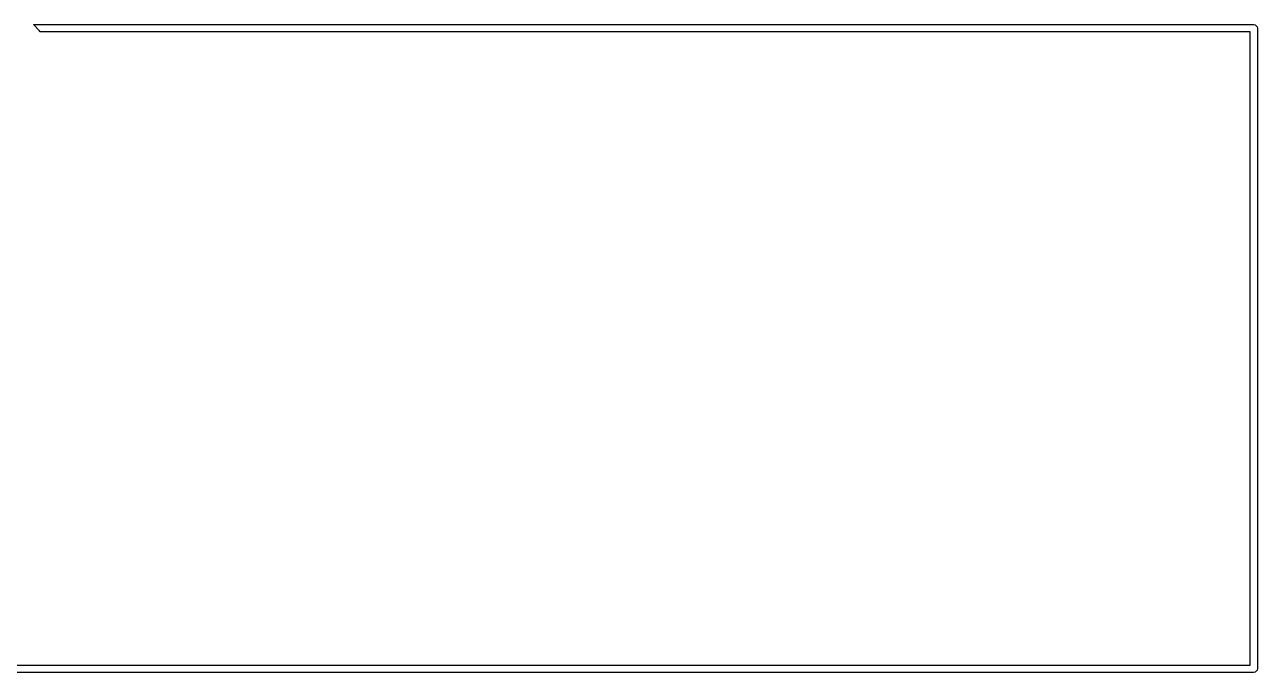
# Model space of a CAD drawing. Extents: x 123.7 to 175.4, y -115.3 to -87.
# Drawn here: x 161 to 175.44, y -107.64 to -100.06 of the extents above; entities that cross this region are included whole.
import ezdxf

# ---------------------------------------------------------------- set-up
doc = ezdxf.new("R2010")
doc.units = 0
doc.layers.add('BLACK', color=7, linetype='CONTINUOUS')

msp = doc.modelspace()

# ---------------------------------------------------------------- linework, layer by layer
at = {"layer": 'BLACK', "linetype": 'CONTINUOUS'}
for p, q in [((161.174675, -100.128776), (161.103989, -100.05809)), ((161.103989, -100.05809), (175.4, -100.05809)), ((175.4, -100.05809), (175.416038, -100.06128)), ((175.416038, -100.06128), (175.43872, -100.083962)), ((161.182258, -100.14191), (161.174675, -100.128776)), ((175.35809, -100.14191), (161.182258, -100.14191)), ((175.35809, -107.55809), (175.35809, -100.14191)), ((175.43872, -100.083962), (175.44191, -100.1)), ((175.44191, -100.1), (175.44191, -107.6)), ((145.44191, -107.55809), (175.35809, -107.55809)), ((175.4, -107.64191), (145.4, -107.64191)), ((175.416038, -107.63872), (175.4, -107.64191)), ((175.43872, -107.616038), (175.416038, -107.63872)), ((175.44191, -107.6), (175.43872, -107.616038))]:
    msp.add_line(p, q, dxfattribs=at)

doc.saveas('drawing.dxf')
